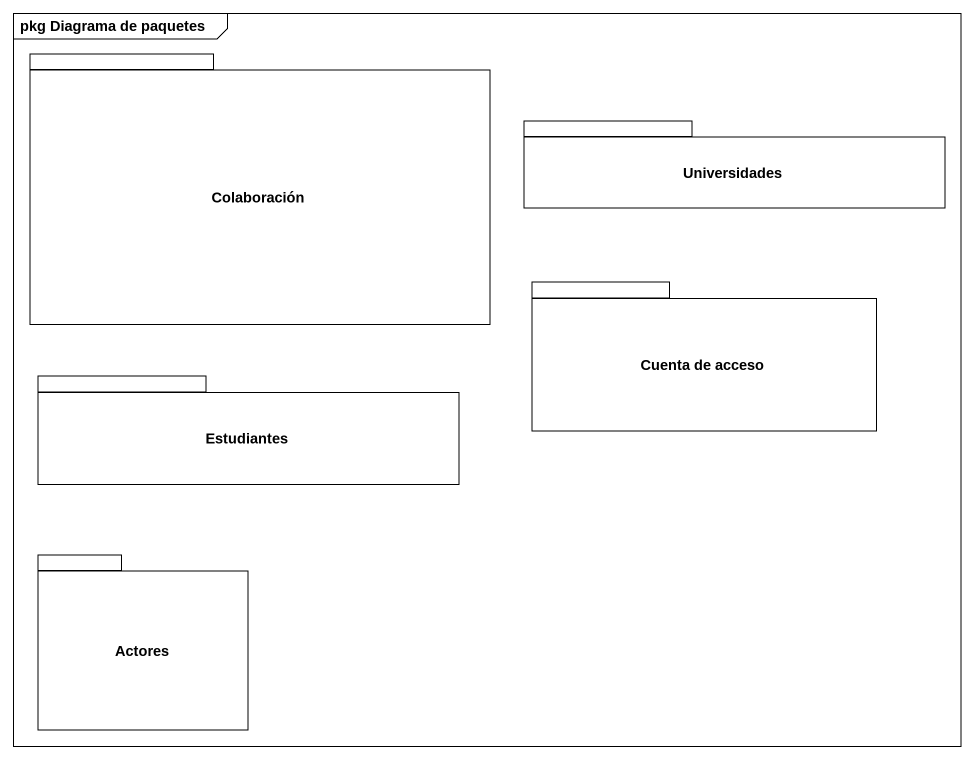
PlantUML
@startuml
mainframe pkg Diagrama de paquetes
package Colaboración {
}
package Universidades {
}
package "Cuenta de acceso" as Cuenta_de_acceso {
}
package Estudiantes {
}
package Actores {
}
@enduml
